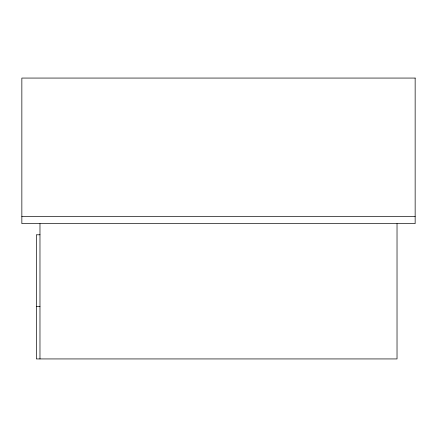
<?xml version="1.0" encoding="UTF-8"?>
<svg xmlns="http://www.w3.org/2000/svg" width="437" height="437" viewBox="0 0 437 437"><rect width="100%" height="100%" fill="white"/><g stroke="black" fill="none" stroke-linecap="round" stroke-linejoin="round"><path stroke-width="0.66" d="M21.85 216.621L415.15 216.621M39.975 234.784L36.347 234.784L36.347 358.935L397.025 358.935L397.025 223.684M36.347 306.337L39.975 306.337M39.975 223.684L39.975 358.935M415.15 78.065L21.85 78.065L21.85 223.624L415.15 223.624L415.15 78.065"/></g></svg>
